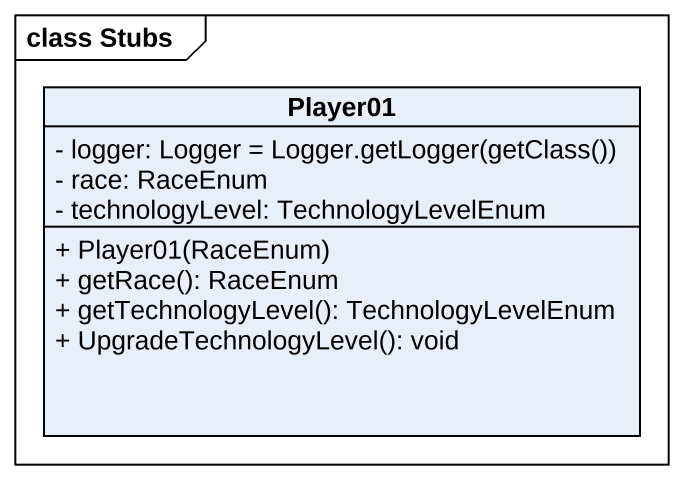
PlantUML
@startuml
mainframe class Stubs
hide circle
hide empty members
skinparam classAttributeIconSize 0
class Player01 {
  {field} - logger: Logger = Logger.getLogger(getClass())
  - race: RaceEnum
  - technologyLevel: TechnologyLevelEnum
  + Player01(RaceEnum)
  + getRace(): RaceEnum
  + getTechnologyLevel(): TechnologyLevelEnum
  + UpgradeTechnologyLevel(): void
}
@enduml
